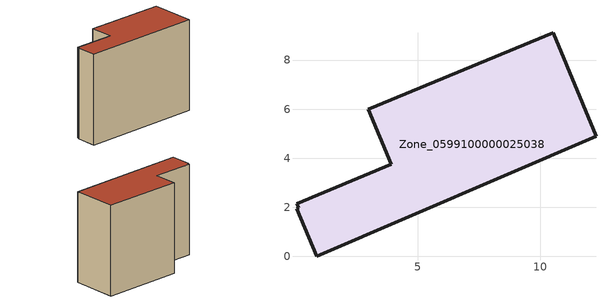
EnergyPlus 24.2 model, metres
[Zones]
Zone_0599100000025038
 floor ground (C_G): 0.15,1.98 0.06,2.14 3.92,3.75 2.99,5.99 10.52,9.12 12.27,4.89 0.88,0 0.07,1.94 z0
 wall outside (C_F): 0.88,0 12.27,4.89 10.52,9.12 2.99,5.99 3.92,3.75 0.06,2.14 0.15,1.98 0.07,1.94 0.88,0 z0:9.24
 roof outside (C_R): 0.06,2.14 0.15,1.98 0.07,1.94 0.88,0 12.27,4.89 10.52,9.12 2.99,5.99 3.92,3.75 z9.24
[BUILDING]
Pand.0599100000025038: North Axis=0; Terrain=City; Loads Convergence Tolerance Value=0.04; Temperature Convergence Tolerance Value=0.4; Solar Distribution=FullExterior; Maximum Number of Warmup Days=25; Minimum Number of Warmup Days=1
[Site:Location]
Rotterdam.The.Hague.AP_ZH_NLD Design_Conditions: Latitude=51.96; Longitude=4.45; Time Zone=1; Elevation=-4.5
[SITE:GROUNDTEMPERATURE:BUILDINGSURFACE]
18, 18, 18, 18, 18, 18, 18, 18, 18, 18, 18, 18
[MATERIAL] Thermal Absorptance=0.9; Solar Absorptance=0.7; Visible Absorptance=0.7
Name | Roughness | Thickness | Conductivity | Density | Specific Heat
G.TI.1946 | MediumSmooth | 0.15 | 1 | 540 | 1210
F.TI.1946 | Rough | 0.3 | 0.857143 | 1920 | 840
R.TI.1946 | MediumRough | 0.2 | 0.1 | 1500 | 1000
[CONSTRUCTION]
C_G: G.TI.1946
C_F: F.TI.1946
C_R: R.TI.1946
[ZONE]
Zone_0599100000025038: Type=1; Multiplier=1; Ceiling Height=Autocalculate; Volume=Autocalculate; Floor Area=autocalculate; Part of Total Floor Area=Yes
[ZONEINFILTRATION:DESIGNFLOWRATE]
Infil_Zone_0599100000025038: Zone or ZoneList or Space or SpaceList=Zone_0599100000025038; Schedule=AlwaysOn; Design Flow Rate Calculation Method=Flow/Area; Flow Rate per Floor Area=0.003; Constant Term Coefficient=1; Temperature Term Coefficient=0; Velocity Term Coefficient=0; Velocity Squared Term Coefficient=0
[HVACTEMPLATE:ZONE:IDEALLOADSAIRSYSTEM]
Zone_0599100000025038: Maximum Heating Supply Air Temperature=50; Minimum Cooling Supply Air Temperature=13; Maximum Heating Supply Air Humidity Ratio=0.0156; Minimum Cooling Supply Air Humidity Ratio=0.0077; Heating Limit=NoLimit; Cooling Limit=NoLimit; Dehumidification Control Type=ConstantSensibleHeatRatio; Cooling Sensible Heat Ratio=0.7; Dehumidification Setpoint=60; Humidification Control Type=None; Humidification Setpoint=30; Outdoor Air Method=None; Outdoor Air Flow Rate per Person=0.00944; Outdoor Air Flow Rate per Zone Floor Area=0; Outdoor Air Flow Rate per Zone=0; Demand Controlled Ventilation Type=None; Outdoor Air Economizer Type=NoEconomizer; Heat Recovery Type=None; Sensible Heat Recovery Effectiveness=0.7; Latent Heat Recovery Effectiveness=0.65
[ZONECONTROL:THERMOSTAT]
ThermostatControl_Zone_0599100000025038: Zone or ZoneList=Zone_0599100000025038; Control Type Schedule=DualSetpointControlType; Control 1=Thermostat_Zone_0599100000025038; Temperature Difference Between Cutout And Setpoint=0
[THERMOSTATSETPOINT:DUALSETPOINT]
Thermostat_Zone_0599100000025038: Heating Setpoint Temperature Schedule=HeatingSetpoint_Zone_0599100000025038; Cooling Setpoint Temperature Schedule=CoolingSetpoint_Zone_0599100000025038
[SCHEDULE:COMPACT]
HeatingSetpoint_Zone_0599100000025038: Through: 12/31, For: AllDays, Until: 24:00, 21
CoolingSetpoint_Zone_0599100000025038: Through: 12/31, For: AllDays, Until: 24:00, 24
DualSetpointControlType: Through: 12/31, For: AllDays, Until: 24:00, 4
AlwaysOn: Through: 12/31, For: AllDays, Until: 24:00, 1
